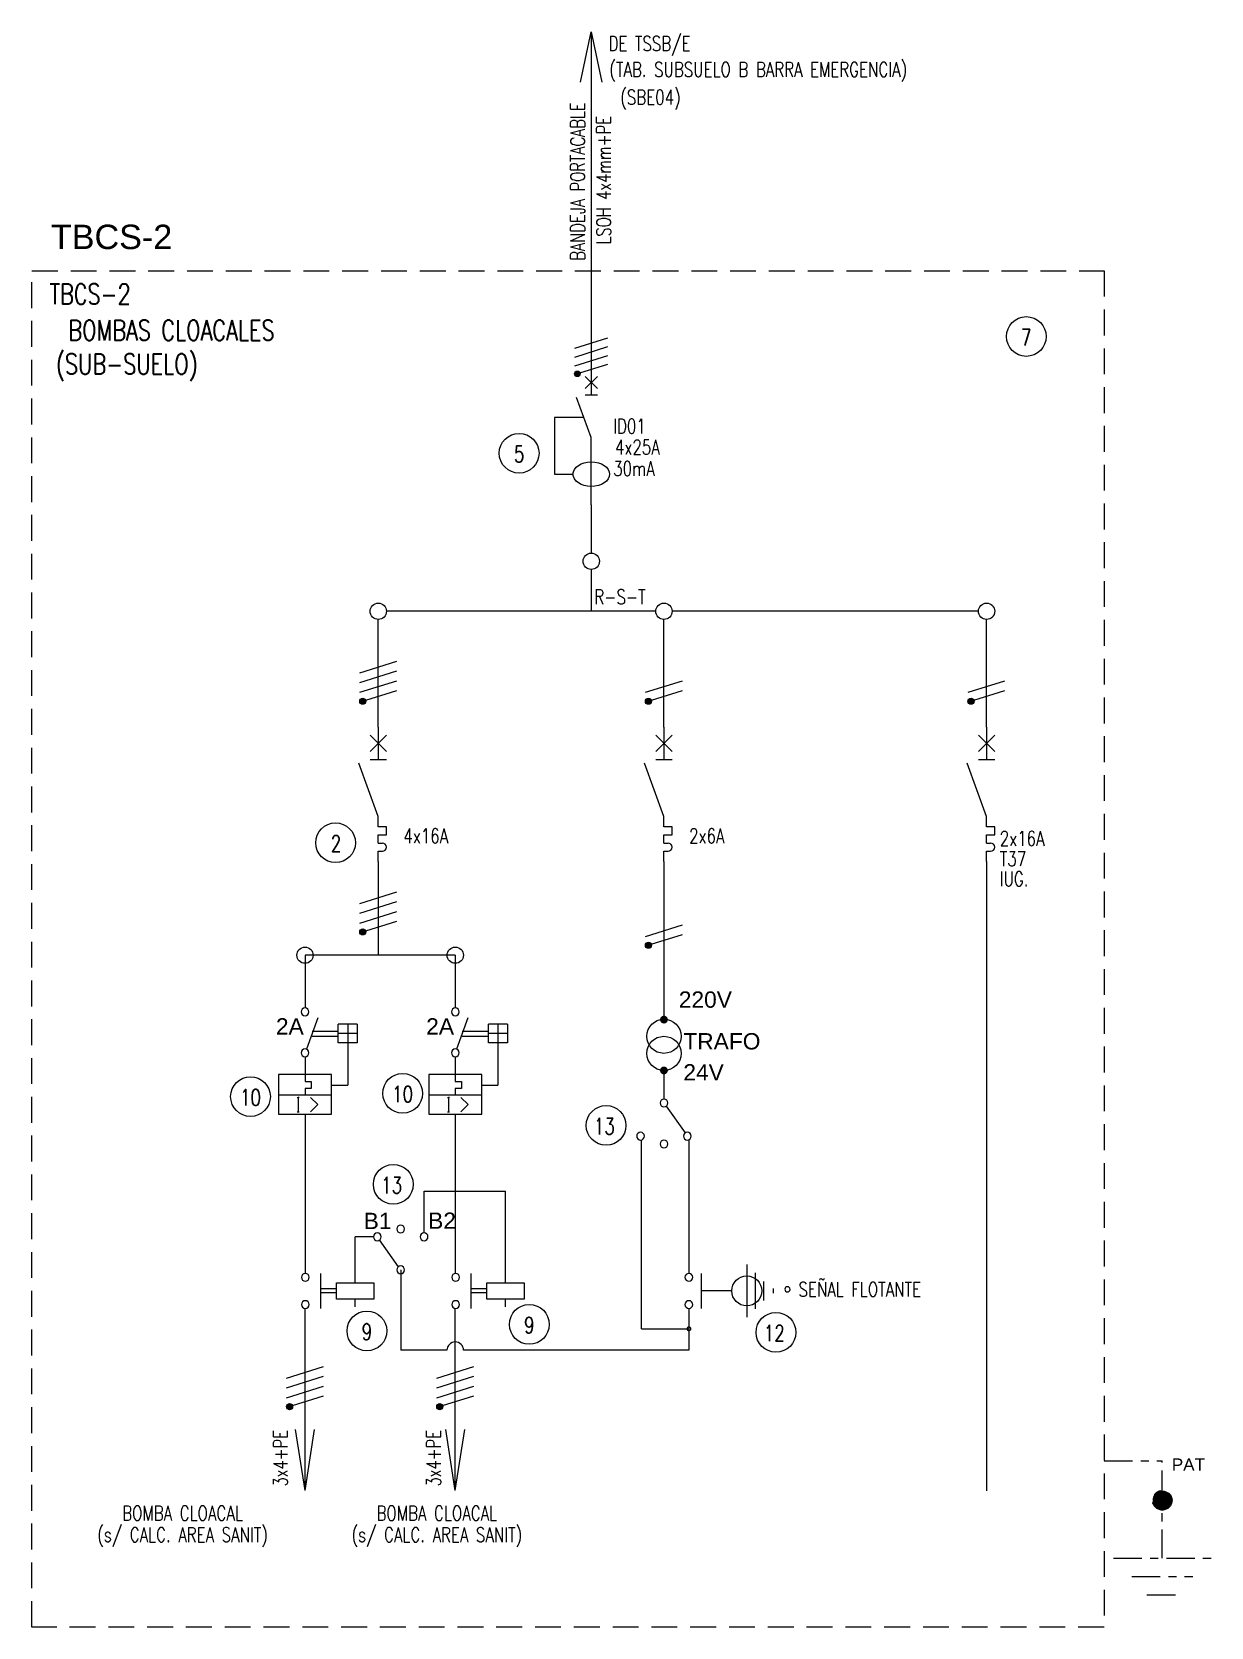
# Model space of a CAD drawing. Extents: x 3596.1 to 3610.6, y 1260.5 to 1280.1.
import ezdxf
from ezdxf.enums import TextEntityAlignment as Align

# ---------------------------------------------------------------- set-up
doc = ezdxf.new("R2010")
doc.units = 0
doc.linetypes.add('OCJ-ESQUEMAS UNIFILARES-CORREGIDOS IDO-REV.br$0$DASHED', pattern=[19.05, 12.7, -6.35])
doc.linetypes.add('OCJ-ESQUEMAS UNIFILARES-CORREGIDOS IDO-REV.br$0$EJE_5', pattern=[7.1, 5, -1, 0.1, -1])
for name, color, linetype in [('OCJ-ESQUEMAS UNIFILARES-CORREGIDOS IDO-REV.br$0$00-IE-CABLES', 10, 'Continuous'), ('OCJ-ESQUEMAS UNIFILARES-CORREGIDOS IDO-REV.br$0$01-ELE-APARATOS', 170, 'Continuous'), ('OCJ-ESQUEMAS UNIFILARES-CORREGIDOS IDO-REV.br$0$ELECTRIC', 4, 'Continuous'), ('OCJ-ESQUEMAS UNIFILARES-CORREGIDOS IDO-REV.br$0$PAT', 80, 'Continuous'), ('OCJ-ESQUEMAS UNIFILARES-CORREGIDOS IDO-REV.br$0$TEXTO', 7, 'Continuous')]:
    doc.layers.add(name, color=color, linetype=linetype)
doc.styles.add('OCJ-ESQUEMAS UNIFILARES-CORREGIDOS IDO-REV.br$0$ARIAL', font='Arial.ttf', dxfattribs={"height": 0.2})
doc.styles.add('OCJ-ESQUEMAS UNIFILARES-CORREGIDOS IDO-REV.br$0$Electricidad', font='ROMANS.SHX', dxfattribs={"width": 0.75, "height": 0.175})

# ---------------------------------------------------------------- blocks, each defined once
blk = doc.blocks.new('OCJ-ESQUEMAS UNIFILARES-CORREGIDOS IDO-REV.br$0$ITM')
at = {"layer": 'OCJ-ESQUEMAS UNIFILARES-CORREGIDOS IDO-REV.br$0$01-ELE-APARATOS'}
for p, q in [((0, 0.225), (0.05, 0.225)), ((0, 0.125), (0.05, 0.125))]:
    blk.add_line(p, q, dxfattribs=at)
for points in [[(0, 1.65), (0, 1.25)], [(-0.1, 1.55), (0.1, 1.35)], [(-0.1, 1.35), (0.1, 1.55)], [(0, 0.55), (-0.239, 1.208)], [(-0.1, 1.25), (0.1, 1.25)], [(0, 0.425), (0, 0.55)], [(0, 0.325), (0.1, 0.325), (0.1, 0.425), (0, 0.425)], [(0, 0.225), (0, 0.325)], [(0, 0), (0, 0.125)]]:
    blk.add_lwpolyline(points, dxfattribs=at)
blk.add_arc((0.05, 0.175), 0.05, 270, 90, dxfattribs=at)
blk = doc.blocks.new('OCJ-ESQUEMAS UNIFILARES-CORREGIDOS IDO-REV.br$0$DISYUNTOR')
at = {"layer": 'OCJ-ESQUEMAS UNIFILARES-CORREGIDOS IDO-REV.br$0$01-ELE-APARATOS'}
for points in [[(-0.075, 1.575), (0.075, 1.425)], [(-0.075, 1.425), (0.075, 1.575)], [(0, 1.65), (0, 1.35)], [(0, 0.825), (-0.18, 1.318)], [(-0.075, 1.35), (0.075, 1.35)], [(-0.09, 1.072), (-0.45, 1.072), (-0.45, 0.375), (-0.225, 0.375)], [(0, 0), (0, 0.825)]]:
    blk.add_lwpolyline(points, dxfattribs=at)
blk.add_ellipse((0, 0.375), major_axis=(0.225, 0), ratio=0.670814, dxfattribs=at)
blk = doc.blocks.new('OCJ-ESQUEMAS UNIFILARES-CORREGIDOS IDO-REV.br$0$AI11')
for p, q in [((-0.09045, -0.09045), (-0.09045, 0.09045)), ((0.09045, 0.09045), (-0.09045, 0.09045)), ((0.09045, 0), (-0.09045, 0)), ((0, 0.09045), (0, -0.09045)), ((0.09045, 0.09045), (0.09045, -0.09045)), ((0.09045, -0.09045), (-0.09045, -0.09045))]:
    blk.add_line(p, q)

msp = doc.modelspace()

# ---------------------------------------------------------------- hatches: boundary and pattern name
at = {"layer": 'OCJ-ESQUEMAS UNIFILARES-CORREGIDOS IDO-REV.br$0$00-IE-CABLES'}
for points in [[(3602.771, 1275.86, 1), (3602.825, 1275.9, 1)], [(3600.133, 1271.839, 1), (3600.194, 1271.884, 1)], [(3603.64, 1271.839, 1), (3603.701, 1271.884, 1)], [(3607.601, 1271.839, 1), (3607.662, 1271.884, 1)], [(3600.133, 1269.007, 1), (3600.194, 1269.051, 1)], [(3603.64, 1268.843, 1), (3603.701, 1268.887, 1)], [(3599.234, 1263.179, 1), (3599.294, 1263.223, 1)], [(3601.078, 1263.179, 1), (3601.139, 1263.223, 1)]]:
    msp.add_hatch(color=256, dxfattribs=at).paths.add_polyline_path(points)
at = {"layer": 'OCJ-ESQUEMAS UNIFILARES-CORREGIDOS IDO-REV.br$0$PAT', "linetype": 'OCJ-ESQUEMAS UNIFILARES-CORREGIDOS IDO-REV.br$0$EJE_5', "ltscale": 0.07}
h = msp.add_hatch(color=256, dxfattribs=at)
h.paths.add_polyline_path([(3610.099, 1262.051), (3609.859, 1262.051, -1)])
h.paths.add_polyline_path([(3609.859, 1262.051), (3609.979, 1262.051), (3609.979, 1261.931, -0.414214)])
h.paths.add_polyline_path([(3609.979, 1262.051), (3610.099, 1262.051, -0.414214), (3609.979, 1261.931)])

# ---------------------------------------------------------------- linework, layer by layer
for p, q in [((3599.61, 1267.972), (3599.471, 1267.589)), ((3599.54, 1267.812), (3599.863, 1267.812)), ((3601.454, 1267.972), (3601.315, 1267.589)), ((3601.385, 1267.812), (3601.708, 1267.812)), ((3599.54, 1267.749), (3599.863, 1267.749)), ((3599.978, 1267.665), (3599.978, 1267.149)), ((3601.385, 1267.749), (3601.708, 1267.749)), ((3601.823, 1267.665), (3601.823, 1267.149)), ((3599.78, 1267.278), (3599.129, 1267.278)), ((3599.129, 1267.278), (3599.129, 1266.791)), ((3599.454, 1267.269), (3599.454, 1267.193)), ((3599.78, 1266.791), (3599.78, 1267.278)), ((3601.624, 1267.278), (3600.974, 1267.278)), ((3600.974, 1267.278), (3600.974, 1266.791)), ((3601.299, 1267.269), (3601.299, 1267.193)), ((3601.624, 1266.791), (3601.624, 1267.278)), ((3599.129, 1267.03), (3599.78, 1267.03)), ((3599.454, 1267.193), (3599.531, 1267.193)), ((3599.531, 1267.106), (3599.454, 1267.106)), ((3599.454, 1267.106), (3599.454, 1267.03)), ((3599.531, 1267.193), (3599.531, 1267.106)), ((3599.78, 1267.149), (3599.978, 1267.149)), ((3600.974, 1267.03), (3601.624, 1267.03)), ((3601.299, 1267.193), (3601.376, 1267.193)), ((3601.376, 1267.106), (3601.299, 1267.106)), ((3601.299, 1267.106), (3601.299, 1267.03)), ((3601.376, 1267.193), (3601.376, 1267.106)), ((3601.624, 1267.149), (3601.823, 1267.149)), ((3599.358, 1266.997), (3599.37, 1266.997)), ((3599.358, 1266.819), (3599.37, 1266.819)), ((3599.382, 1266.997), (3599.37, 1266.997)), ((3599.37, 1266.997), (3599.37, 1266.819)), ((3599.37, 1266.819), (3599.382, 1266.819)), ((3599.522, 1266.997), (3599.611, 1266.908)), ((3599.522, 1266.819), (3599.611, 1266.908)), ((3601.203, 1266.997), (3601.215, 1266.997)), ((3601.203, 1266.819), (3601.215, 1266.819)), ((3601.227, 1266.997), (3601.215, 1266.997)), ((3601.215, 1266.997), (3601.215, 1266.819)), ((3601.215, 1266.819), (3601.227, 1266.819)), ((3601.367, 1266.997), (3601.456, 1266.908)), ((3601.367, 1266.819), (3601.456, 1266.908)), ((3603.889, 1266.889), (3604.12, 1266.561)), ((3599.129, 1266.791), (3599.78, 1266.791)), ((3600.974, 1266.791), (3601.624, 1266.791)), ((3600.602, 1264.919), (3600.37, 1265.247)), ((3604.878, 1264.945), (3604.878, 1264.299)), ((3599.65, 1264.406, -16.249), (3599.65, 1264.837, -16.249)), ((3599.841, 1264.521, -16.249), (3599.841, 1264.722, -16.249)), ((3599.841, 1264.722, -16.249), (3600.3, 1264.722, -16.249)), ((3600.071, 1264.722, -16.249), (3600.071, 1264.818, -16.249)), ((3600.3, 1264.722, -16.249), (3600.3, 1264.521, -16.249)), ((3601.494, 1264.406, -16.249), (3601.494, 1264.837, -16.249)), ((3601.686, 1264.521, -16.249), (3601.686, 1264.722, -16.249)), ((3601.686, 1264.722, -16.249), (3602.145, 1264.722, -16.249)), ((3601.915, 1264.722, -16.249), (3601.915, 1264.818, -16.249)), ((3602.145, 1264.722, -16.249), (3602.145, 1264.521, -16.249)), ((3604.322, 1264.406), (3604.322, 1264.837)), ((3604.981, 1264.842), (3604.981, 1264.401)), ((3605.084, 1264.739), (3605.084, 1264.504)), ((3605.084, 1264.739), (3605.084, 1264.504)), ((3605.203, 1264.651), (3605.203, 1264.592)), ((3599.841, 1264.646, -16.249), (3599.65, 1264.646, -16.249)), ((3599.841, 1264.598, -16.249), (3599.65, 1264.598, -16.249)), ((3600.3, 1264.521, -16.249), (3599.841, 1264.521, -16.249)), ((3600.071, 1264.425, -16.249), (3600.071, 1264.521, -16.249)), ((3601.686, 1264.646, -16.249), (3601.494, 1264.646, -16.249)), ((3601.686, 1264.598, -16.249), (3601.494, 1264.598, -16.249)), ((3602.145, 1264.521, -16.249), (3601.686, 1264.521, -16.249)), ((3601.915, 1264.425, -16.249), (3601.915, 1264.521, -16.249)), ((3604.695, 1264.622), (3604.322, 1264.622))]:
    msp.add_line(p, q)
at = {"linetype": 'Continuous'}
for p, q in [((3599.454, 1267.497), (3599.454, 1267.283)), ((3601.299, 1267.497), (3601.299, 1267.283)), ((3600.916, 1265.334), (3600.916, 1265.847)), ((3600.916, 1265.847), (3601.915, 1265.847)), ((3601.915, 1264.818), (3601.915, 1265.847))]:
    msp.add_line(p, q, dxfattribs=at)
at = {"const_width": 0.0478}
for points in [[(3603.837, 1267.952, 1), (3603.885, 1267.952, 1)], [(3603.837, 1267.328, 1), (3603.885, 1267.328, 1)]]:
    msp.add_lwpolyline(points, format="xyb", close=True, dxfattribs=at)
for centre, radius in [((3603.861, 1267.748), 0.21), ((3603.861, 1267.537), 0.21), ((3604.878, 1264.622), 0.184)]:
    msp.add_circle(centre, radius)
for centre, radius, start, end in [((3599.454, 1268.047), 0.0478, 90, 270), ((3599.454, 1268.047), 0.0478, 270, 90), ((3601.299, 1268.047), 0.0478, 90, 270), ((3601.299, 1268.047), 0.0478, 270, 90), ((3599.454, 1267.545), 0.0478, 90, 270), ((3599.454, 1267.545), 0.0478, 270, 90), ((3601.299, 1267.545), 0.0478, 90, 270), ((3601.299, 1267.545), 0.0478, 270, 90), ((3603.861, 1266.929), 0.0478, 0, 180), ((3603.861, 1266.929), 0.0478, 180, 0), ((3603.574, 1266.522), 0.0478, 0, 180), ((3603.574, 1266.522), 0.0478, 180, 0), ((3603.861, 1266.426), 0.0478, 0, 180), ((3603.861, 1266.426), 0.0478, 180, 0), ((3604.148, 1266.522), 0.0478, 0, 180), ((3604.148, 1266.522), 0.0478, 180, 0), ((3600.342, 1265.286), 0.0478, 0, 180), ((3600.342, 1265.286), 0.0478, 180, 0), ((3600.629, 1265.382), 0.0478, 0, 180), ((3600.629, 1265.382), 0.0478, 180, 0), ((3600.916, 1265.286), 0.0478, 0, 180), ((3600.916, 1265.286), 0.0478, 180, 0), ((3600.629, 1264.88), 0.0478, 0, 180), ((3600.629, 1264.88), 0.0478, 180, 0), ((3599.458, 1264.789, -16.249), 0.0478, 0, 180), ((3599.458, 1264.789, -16.249), 0.0478, 180, 0), ((3601.303, 1264.789, -16.249), 0.0478, 0, 180), ((3601.303, 1264.789, -16.249), 0.0478, 180, 0), ((3604.167, 1264.789), 0.0478, 0, 180), ((3604.167, 1264.789), 0.0478, 180, 0), ((3605.377, 1264.641), 0.0321, 0, 359), ((3599.458, 1264.454, -16.249), 0.0478, 0, 180), ((3599.458, 1264.454, -16.249), 0.0478, 180, 0), ((3601.303, 1264.454, -16.249), 0.0478, 0, 180), ((3601.303, 1264.454, -16.249), 0.0478, 180, 0), ((3604.167, 1264.454), 0.0478, 0, 180), ((3604.167, 1264.454), 0.0478, 180, 0)]:
    msp.add_arc(centre, radius, start, end)
at = {"layer": 'OCJ-ESQUEMAS UNIFILARES-CORREGIDOS IDO-REV.br$0$00-IE-CABLES'}
for p, q in [((3600.354, 1271.544), (3600.354, 1272.865)), ((3603.861, 1271.544), (3603.861, 1272.865)), ((3607.822, 1271.544), (3607.822, 1272.865)), ((3599.454, 1268.743), (3599.454, 1268.095)), ((3601.299, 1268.743), (3599.454, 1268.743)), ((3601.299, 1268.743), (3601.299, 1268.095)), ((3603.861, 1267.328), (3603.861, 1266.984)), ((3599.454, 1266.791), (3599.454, 1264.837)), ((3601.299, 1266.791), (3601.299, 1264.837)), ((3603.584, 1264.155), (3603.584, 1266.475)), ((3604.167, 1266.478), (3604.167, 1264.837)), ((3600.071, 1264.818), (3600.071, 1265.286)), ((3600.294, 1265.286), (3600.071, 1265.286)), ((3600.629, 1264.88), (3600.629, 1263.893)), ((3599.454, 1262.172), (3599.454, 1264.406)), ((3601.299, 1262.172), (3601.299, 1264.406)), ((3604.167, 1264.406), (3604.167, 1263.893)), ((3603.584, 1264.155), (3604.167, 1264.155)), ((3601.197, 1263.893), (3600.629, 1263.893)), ((3604.167, 1263.893), (3601.401, 1263.893)), ((3599.454, 1262.172), (3599.337, 1262.922)), ((3599.454, 1262.172), (3599.572, 1262.922)), ((3601.299, 1262.172), (3601.181, 1262.922)), ((3601.299, 1262.172), (3601.417, 1262.922))]:
    msp.add_line(p, q, dxfattribs=at)
for points in [[(3602.838, 1279.459), (3602.969, 1280.077), (3603.1, 1279.459)], [(3602.969, 1280.077), (3602.969, 1275.887)], [(3602.766, 1276.194), (3603.173, 1276.322)], [(3602.766, 1276.086), (3603.173, 1276.214)], [(3602.766, 1275.978), (3603.173, 1276.106)], [(3602.83, 1275.89), (3603.173, 1275.998)], [(3602.969, 1274.273), (3602.969, 1273.679)], [(3602.969, 1273.479), (3602.969, 1272.965)], [(3603.761, 1272.965), (3600.454, 1272.965)], [(3607.722, 1272.965), (3603.961, 1272.965)], [(3600.127, 1272.21), (3600.58, 1272.353)], [(3600.127, 1272.09), (3600.58, 1272.233)], [(3600.127, 1271.97), (3600.58, 1272.113)], [(3603.635, 1271.97), (3604.087, 1272.113)], [(3607.596, 1271.97), (3608.048, 1272.113)], [(3600.199, 1271.873), (3600.58, 1271.993)], [(3603.707, 1271.873), (3604.087, 1271.993)], [(3607.667, 1271.873), (3608.048, 1271.993)], [(3600.354, 1269.894), (3600.354, 1268.743)], [(3603.861, 1269.894), (3603.861, 1267.958)], [(3607.822, 1269.894), (3607.822, 1262.169)], [(3600.127, 1269.378), (3600.58, 1269.521)], [(3600.127, 1269.258), (3600.58, 1269.401)], [(3600.127, 1269.138), (3600.58, 1269.281)], [(3600.199, 1269.041), (3600.58, 1269.161)], [(3603.635, 1268.974), (3604.087, 1269.117)], [(3603.706, 1268.877), (3604.087, 1268.997)], [(3599.228, 1263.55), (3599.68, 1263.693)], [(3601.073, 1263.55), (3601.525, 1263.693)], [(3599.228, 1263.43), (3599.68, 1263.573)], [(3601.073, 1263.43), (3601.525, 1263.573)], [(3599.228, 1263.31), (3599.68, 1263.453)], [(3599.3, 1263.213), (3599.68, 1263.333)], [(3601.073, 1263.31), (3601.525, 1263.453)], [(3601.144, 1263.213), (3601.525, 1263.333)]]:
    msp.add_lwpolyline(points, dxfattribs=at)
msp.add_lwpolyline([(3604.143, 1264.156, 1), (3604.191, 1264.156, 1)], format="xyb", close=True, dxfattribs=at)
for centre, radius in [((3602.798, 1275.88), 0.0338), ((3602.969, 1273.579), 0.1), ((3600.354, 1272.965), 0.1), ((3603.861, 1272.965), 0.1), ((3607.822, 1272.965), 0.1), ((3600.163, 1271.861), 0.0375), ((3603.671, 1271.861), 0.0375), ((3607.631, 1271.861), 0.0375), ((3600.163, 1269.029), 0.0375), ((3599.454, 1268.743), 0.1), ((3601.299, 1268.743), 0.1), ((3603.671, 1268.865), 0.0375), ((3599.264, 1263.201), 0.0375), ((3601.109, 1263.201), 0.0375)]:
    msp.add_circle(centre, radius, dxfattribs=at)
msp.add_arc((3601.299, 1263.893), 0.102, 0, 180, dxfattribs=at)
at = {"layer": 'OCJ-ESQUEMAS UNIFILARES-CORREGIDOS IDO-REV.br$0$ELECTRIC', "linetype": 'OCJ-ESQUEMAS UNIFILARES-CORREGIDOS IDO-REV.br$0$DASHED', "ltscale": 0.025}
msp.add_lwpolyline([(3596.101, 1277.145), (3609.264, 1277.145), (3609.264, 1260.495), (3596.101, 1260.495)], close=True, dxfattribs=at)
at = {"layer": 'OCJ-ESQUEMAS UNIFILARES-CORREGIDOS IDO-REV.br$0$PAT', "linetype": 'OCJ-ESQUEMAS UNIFILARES-CORREGIDOS IDO-REV.br$0$EJE_5', "ltscale": 0.07}
for p, q in [((3609.264, 1262.537), (3609.979, 1262.537)), ((3609.979, 1262.067), (3609.979, 1262.537)), ((3609.979, 1261.342), (3609.979, 1262.051)), ((3609.379, 1261.342), (3610.579, 1261.342)), ((3609.604, 1261.117), (3610.354, 1261.117)), ((3609.791, 1260.892), (3610.166, 1260.892))]:
    msp.add_line(p, q, dxfattribs=at)
msp.add_circle((3609.979, 1262.051), 0.12, dxfattribs=at)
msp.add_circle((3609.979, 1262.051), 0.12, dxfattribs=at)
at = {"layer": 'OCJ-ESQUEMAS UNIFILARES-CORREGIDOS IDO-REV.br$0$TEXTO'}
for centre in [(3608.31, 1276.338), (3602.083, 1274.905), (3599.829, 1270.123), (3598.785, 1267.007), (3600.653, 1267.047), (3603.151, 1266.653), (3600.538, 1265.93), (3602.208, 1264.211), (3600.214, 1264.13), (3605.236, 1264.113)]:
    msp.add_circle(centre, 0.244, dxfattribs=at)

# ---------------------------------------------------------------- block references
for name, p in [('OCJ-ESQUEMAS UNIFILARES-CORREGIDOS IDO-REV.br$0$DISYUNTOR', (3602.969, 1274.273)), ('OCJ-ESQUEMAS UNIFILARES-CORREGIDOS IDO-REV.br$0$ITM', (3600.354, 1269.894)), ('OCJ-ESQUEMAS UNIFILARES-CORREGIDOS IDO-REV.br$0$ITM', (3603.861, 1269.894)), ('OCJ-ESQUEMAS UNIFILARES-CORREGIDOS IDO-REV.br$0$ITM', (3607.822, 1269.894))]:
    msp.add_blockref(name, p)
at = {"xscale": 1.275807010144035, "yscale": 1.275807010144035, "zscale": 1.275807010144035}
for p in [(3599.978, 1267.781), (3601.823, 1267.781)]:
    msp.add_blockref('OCJ-ESQUEMAS UNIFILARES-CORREGIDOS IDO-REV.br$0$AI11', p, dxfattribs=at)

# ---------------------------------------------------------------- texts
at = {"style": 'OCJ-ESQUEMAS UNIFILARES-CORREGIDOS IDO-REV.br$0$ARIAL'}
for s, p in [('220V', (3604.043, 1268.098)), ('2A', (3599.097, 1267.769)), ('2A', (3600.942, 1267.769)), ('TRAFO', (3604.099, 1267.586)), ('24V', (3604.099, 1267.205)), ('B1', (3600.174, 1265.381)), ('B2', (3600.966, 1265.384))]:
    msp.add_text(s, height=0.2, dxfattribs=at).set_placement(p)
at = {"layer": 'OCJ-ESQUEMAS UNIFILARES-CORREGIDOS IDO-REV.br$0$TEXTO', "style": 'OCJ-ESQUEMAS UNIFILARES-CORREGIDOS IDO-REV.br$0$Electricidad', "width": 0.75}
for s, height, p in [('DE TSSB/E', 0.18, (3603.18, 1279.845)), ('(TAB. SUBSUELO B BARRA EMERGENCIA)', 0.18, (3603.19, 1279.527)), ('(SBE04)', 0.18, (3603.325, 1279.185)), ('ID01', 0.18, (3603.238, 1275.147)), ('4x25A', 0.18, (3603.259, 1274.89)), ('5', 0.2, (3602.019, 1274.795)), ('30mA', 0.18, (3603.238, 1274.626)), ('R-S-T', 0.18, (3603.006, 1273.053)), ('4x16A', 0.18, (3600.662, 1270.117)), ('2x6A', 0.18, (3604.17, 1270.117)), ('2x16A', 0.18, (3607.984, 1270.085)), ('T37', 0.18, (3607.984, 1269.837)), ('IUG.', 0.18, (3607.984, 1269.589)), ('13', 0.2, (3603.001, 1266.543)), ('13', 0.2, (3600.389, 1265.819)), ('SEÑAL FLOTANTE', 0.18, (3605.513, 1264.551)), ('12', 0.2, (3605.087, 1264.003))]:
    msp.add_text(s, height=height, dxfattribs=at).set_placement(p)
for s, p in [('BANDEJA PORTACABLE', (3602.89, 1278.241)), ('LSOH 4x4mm+PE', (3603.209, 1278.258)), ('3x4+PE', (3599.241, 1262.568)), ('3x4+PE', (3601.12, 1262.568))]:
    msp.add_text(s, height=0.175, rotation=90, dxfattribs=at).set_placement(p, align=Align.CENTER)
at = {"layer": 'OCJ-ESQUEMAS UNIFILARES-CORREGIDOS IDO-REV.br$0$TEXTO', "style": 'OCJ-ESQUEMAS UNIFILARES-CORREGIDOS IDO-REV.br$0$ARIAL'}
msp.add_text('TBCS-2', height=0.3, dxfattribs=at).set_placement((3597.824, 1277.411), align=Align.RIGHT)
at = {"layer": 'OCJ-ESQUEMAS UNIFILARES-CORREGIDOS IDO-REV.br$0$TEXTO', "style": 'OCJ-ESQUEMAS UNIFILARES-CORREGIDOS IDO-REV.br$0$Electricidad', "width": 0.75}
for s, p in [('TBCS-2', (3597.314, 1276.733)), ('BOMBAS CLOACALES', (3599.08, 1276.29)), ('(SUB-SUELO)', (3598.138, 1275.874))]:
    msp.add_text(s, height=0.25, dxfattribs=at).set_placement(p, align=Align.RIGHT)
for s, height, p in [('7', 0.2, (3608.31, 1276.228)), ('2', 0.2, (3599.835, 1270.013)), ('10', 0.2, (3598.785, 1266.897)), ('10', 0.2, (3600.652, 1266.937)), ('9', 0.2, (3602.208, 1264.101)), ('9', 0.2, (3600.214, 1264.02)), ('BOMBA CLOACAL', 0.18, (3597.95, 1261.803)), ('BOMBA CLOACAL', 0.18, (3601.072, 1261.803)), ('(s/ CALC. AREA SANIT)', 0.18, (3597.95, 1261.539)), ('(s/ CALC. AREA SANIT)', 0.18, (3601.072, 1261.539))]:
    msp.add_text(s, height=height, dxfattribs=at).set_placement(p, align=Align.CENTER)
at = {"layer": 'OCJ-ESQUEMAS UNIFILARES-CORREGIDOS IDO-REV.br$0$TEXTO', "style": 'OCJ-ESQUEMAS UNIFILARES-CORREGIDOS IDO-REV.br$0$ARIAL'}
msp.add_text('PAT', height=0.15, dxfattribs=at).set_placement((3610.096, 1262.415))

doc.saveas('drawing.dxf')
